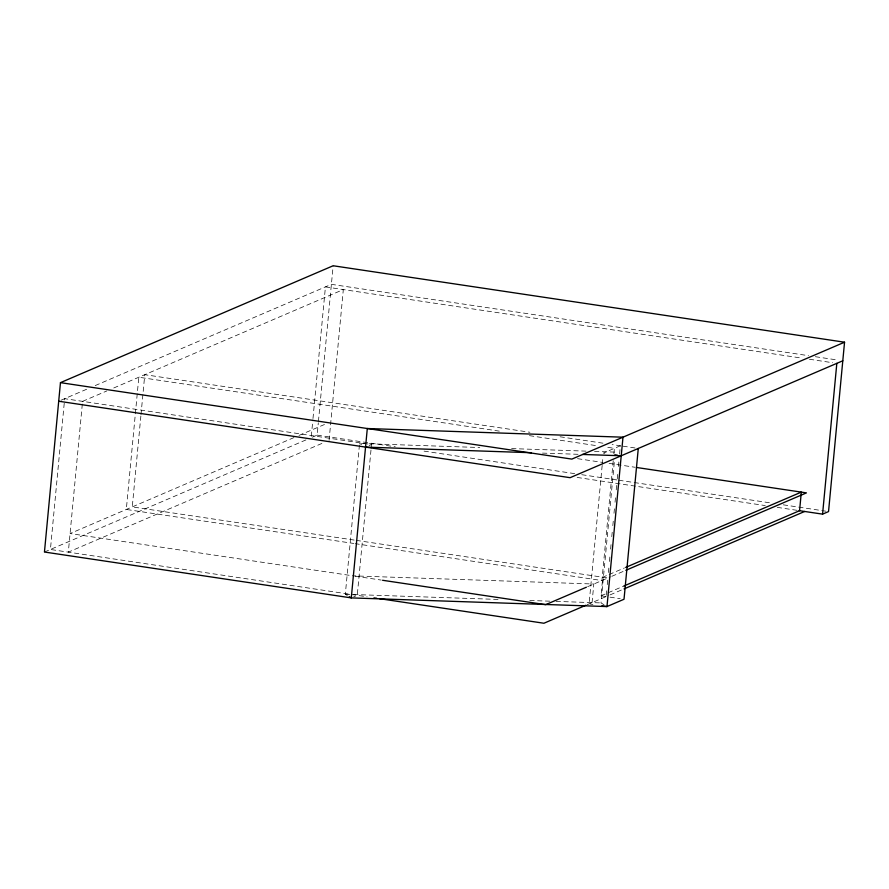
<?xml version="1.0" encoding="UTF-8"?>
<svg xmlns="http://www.w3.org/2000/svg" width="889" height="889" viewBox="0 0 889 889"><rect width="100%" height="100%" fill="white"/><g stroke="black" fill="none" stroke-linecap="round" stroke-linejoin="round"><path stroke-width="0.67" stroke-dasharray="4.45 3.33" d="M82.31 404.095L68.32 552.136L323.985 442.544M140.873 415.996L132.272 506.897L354.322 540.09M140.995 414.618L144.774 374.68L529.922 432.265M311.306 436.321L312.861 419.864M312.984 418.497L325.43 286.891L801.178 358.023M312.361 437.177L317.14 435.132L318.306 422.797M318.429 421.419L333.153 265.755M329.074 440.366L343.321 289.57L111.825 388.804M347.31 595.463L345.321 594.241L359.578 443.455L479.827 447.523M370.991 450.034L357.256 595.341L353.678 596.875M371.124 448.656L371.513 444.544L64.664 398.672L50.417 549.469L367.113 596.808M602.175 465.436L589.085 603.887L592.919 604.453M602.298 464.058L602.942 457.202M592.063 602.609L593.819 584.017L353.044 575.861M613.243 460.735L601.92 580.55L355.211 543.668M613.888 453.857L614.41 448.345L604.82 446.911M606.12 596.575L601.008 595.819L602.764 577.228L607.854 575.05M603.998 604.731L601.008 602.909L614.366 461.713M606.254 595.252L606.776 589.729M607.254 584.629L607.887 577.994L355.689 540.29M608.398 572.483L608.976 566.415M609.443 561.47L610.098 554.58M610.621 549.08L611.176 543.112M611.788 536.678L612.343 530.777M612.832 525.666L613.377 519.809M613.999 513.264L614.543 507.475M615.044 502.252L615.688 495.362M616.21 489.861L616.755 484.172M617.255 478.838L617.922 471.837M618.422 466.447L618.955 460.869M619.6 454.046L620.378 445.789L612.154 444.556M61.085 400.206L88.011 388.671M95.201 385.582L331.386 284.336L808.512 355.667M82.566 401.35L106.736 390.993M293.937 437.588L70.075 533.556L353.789 575.972M299.026 435.41L324.463 424.509M44.45 552.025L306.083 439.866M369.124 445.567L371.513 444.544M620.378 445.789L603.331 453.09L605.898 453.479M609.132 574.505L624.4 567.96M587.651 586.673L610.543 576.85M611.821 576.305L624.534 570.86M601.008 595.819L623.922 585.995M587.162 604.709L608.787 595.441M610.065 594.897L622.778 589.44M511.608 448.601L586.24 451.134M594.541 451.412L615.266 452.123L617.255 453.334M542.457 453.101L578.395 454.312M345.321 594.241L352.233 594.474M353.622 594.53L499.351 599.464M529.8 600.497L550.547 601.197M556.092 601.386L601.008 602.909M815.369 356.7L837.305 359.978M809.412 359.256L832.715 362.734M560.07 436.777L603.931 443.333M622.933 446.167L637.002 448.267M499.285 431.132L138.806 377.236L126.316 509.453L353.833 543.468M529.433 435.643L597.964 445.889M577.539 458.668L602.209 462.347M609.065 463.38L635.102 467.27M317.14 435.132L395.283 446.811M424.075 451.123L574.894 473.67M581.75 474.693L617.399 480.016M618.766 480.227L770.952 502.974M783.298 504.819L825.792 511.175M577.15 477.449L765.273 505.574M777.264 507.375L798.189 510.497M609.965 597.152L620.189 598.686M355.156 576.183L381.203 580.072M359.578 443.455L361.567 444.667"/><path stroke-width="1.33" d="M799.189 510.653L822.569 514.142L828.537 511.586L844.55 342.209L333.153 265.755L60.463 382.648L44.45 552.025L351.288 597.897L606.976 606.565L624.022 599.253L638.28 448.467M822.569 514.142L836.827 363.357M844.55 342.209L571.86 459.102L60.463 382.648M842.794 360.79L570.105 477.682L58.707 401.228M625.678 567.415L801.322 492.117L799.567 510.708L623.922 585.995M586.373 587.218L545.679 604.664L382.57 580.273M625.812 570.316L806.434 492.884L636.48 467.47M585.895 605.253L543.924 623.245L379.447 598.653M624.056 588.896L804.678 511.464M365.546 447.1L531.4 452.723M582.539 454.457L621.233 455.768M614.844 454.812L617.399 455.19M601.864 605.798L606.976 606.565L622.989 437.188L367.301 428.52L351.288 597.897L349.299 596.675M373.958 597.841L376.703 598.241"/></g></svg>
